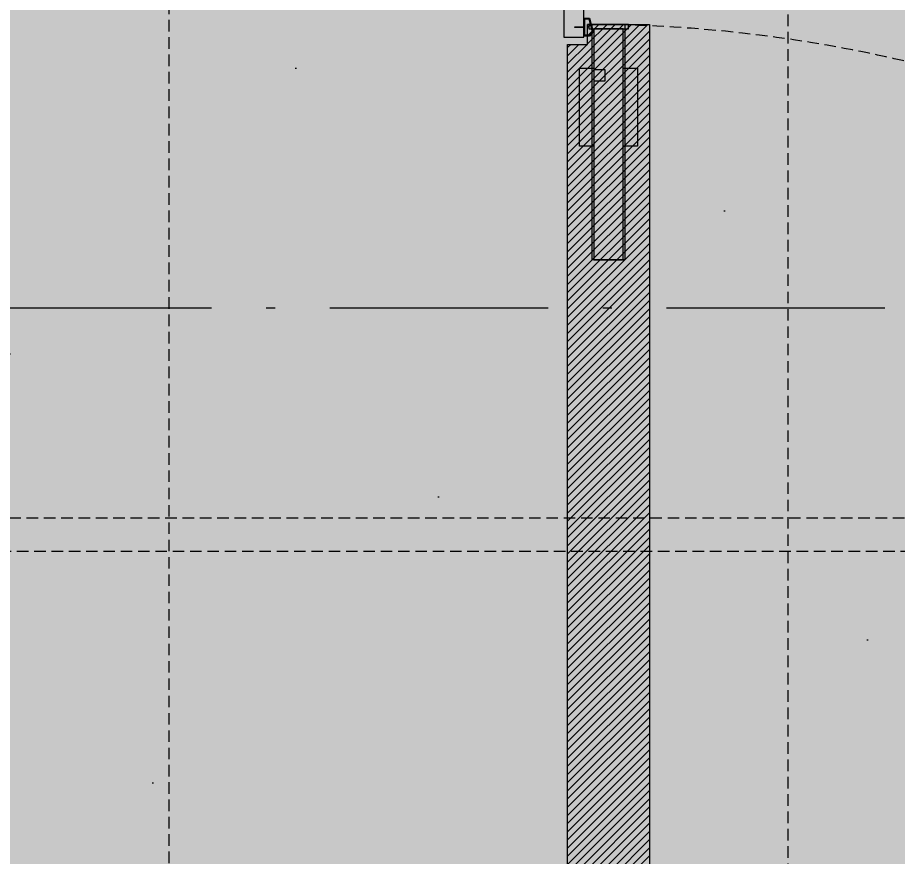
# Model space of a CAD drawing. Header units: millimetres. Extents: x -853320 to 19484, y -510814 to 9708.
# Drawn here: x 6153 to 6636.7, y 4687.4 to 5148.6 of the extents above; entities that cross this region are included whole.
import ezdxf
from ezdxf import colors
from ezdxf.entities.mleader import LeaderData, LeaderLine
from ezdxf.math import Vec2, Vec3

# ---------------------------------------------------------------- set-up
doc = ezdxf.new("R2010")
doc.units = ezdxf.units.MM
doc.linetypes.add('DASHDOT', pattern=[18.5, 12, -3, 0.5, -3])
doc.linetypes.add('NASCOSTA', pattern=[9.525, 6.35, -3.175])
doc.layers.add('DS_ST_quote 1_50', color=7, linetype='Continuous')
for name, color, linetype, lineweight in [('F_ARREDI', 7, 'Continuous', 5), ('F_ELETTRODOMESTICI', 40, 'Continuous', 5), ('F_FERRAMENTA', 253, 'Continuous', 5), ('F_MASSELLO verniciato BVN', 41, 'Continuous', 5), ('F_MASSELLO_abete', 30, 'Continuous', 5), ('F_MULTI laminato_soffitto_veletta', 6, 'Continuous', 5), ('F_PARETI-PAVIMENTI e SOFFITTI_cassone', 3, 'Continuous', 5), ('F_Proiezioni', 253, 'NASCOSTA', 9), ('F_Retini', 252, 'Continuous', 5), ('F_Sezioni', 5, 'Continuous', 9), ('F_SOFFITTI', 7, 'Continuous', 5), ('F_Tamburato Laminato Nero Opaco', 7, 'Continuous', 5)]:
    doc.layers.add(name, color=color, linetype=linetype, lineweight=lineweight)
doc.styles.add('ARIAL', font='arial.ttf')
doc.styles.add('DANZI-DIDASCALIE', font='Yu Gothic UI Light.ttf', dxfattribs={"height": 30})
doc.dimstyles.new('ISO-100', dxfattribs={"dimtxt": 100, "dimasz": 5, "dimexe": 0.25, "dimexo": 6, "dimgap": 6, "dimtad": 1, "dimtxsty": 'ARIAL', "dimblk": 'ARCHTICK', "dimcen": 2.5, "dimdle": 15, "dimse1": 1, "dimse2": 1, "dimclrd": 256, "dimclre": 256, "dimclrt": 256, "dimadec": 0, "dimazin": 0, "dimtfac": 1, "dimtmove": 0, "dimatfit": 3, "dimldrblk": 'ARCHTICK', "dimfxl": 1, "dimlwd": -1, "dimlwe": -1, "dimarcsym": 0})

# ---------------------------------------------------------------- blocks, each defined once
blk = doc.blocks.new('CONTROSOFITTO_camera-living_lato corto_2415x900_pianta_vista da sopra')
at = {"layer": 'F_MULTI laminato_soffitto_veletta', "transparency": 33554585}
h = blk.add_hatch(color=8, dxfattribs=at)
h.dxf.hatch_style = 1
h.paths.add_polyline_path([(11894.76, -1831.72), (11894.76, -4249.72), (10994.76, -4249.72), (10994.76, -1831.72)])
at = {"layer": 'F_MASSELLO_abete', "color": 1, "linetype": 'NASCOSTA'}
blk.add_lwpolyline([(11100.76, -3692.22), (11100.76, -3710.22), (11788.76, -3710.22), (11788.76, -3692.22)], close=True, dxfattribs=at)
blk = doc.blocks.new('CONTROSOFITTO_rev.01_pianta_vista da sopra')
at = {"color": 1}
blk.add_blockref('CONTROSOFITTO_camera-living_lato corto_2415x900_pianta_vista da sopra', (8851.87, -33106), dxfattribs=at)
blk = doc.blocks.new('_Dot')
at = {"color": 0, "linetype": 'ByBlock', "lineweight": -2}
blk.add_line((-0.5, 0), (-1, 0), dxfattribs=at)
at = {"color": 0, "linetype": 'ByBlock', "const_width": 0.5}
blk.add_lwpolyline([(-0.25, 0, 1), (0.25, 0, 1)], format="xyb", close=True, dxfattribs=at)
blk = doc.blocks.new('Pavim. idr. 1')
at = {"lineweight": 13}
h = blk.add_hatch(dxfattribs=at)
h.set_pattern_fill('DOTS', color=1, scale=140, angle=45)
h.set_pattern_definition([(45, (-29878.93, 459742.27), (-78.57724, 235.73172), [0, -222.25])])
h.paths.add_polyline_path([(423470.77, 430283.09), (410205.77, 430283.09), (410205.77, 427993.09), (423470.77, 427993.09)])
blk = doc.blocks.new('F_PAVIMENTO CASSONE_pianta')
at = {"color": 2, "lineweight": 5}
blk.add_blockref('Pavim. idr. 1', (185525.7, 19630.33), dxfattribs=at)
blk.add_blockref('Pavim. idr. 1', (185525.7, 19630.33), dxfattribs=at)
blk = doc.blocks.new('F_PARETE DIVISORIA_living-camera master_pianta')
at = {"layer": 'F_MASSELLO verniciato BVN', "true_color": 0x636466}
h = blk.add_hatch(color=251, dxfattribs=at)
h.dxf.hatch_style = 1
h.paths.add_polyline_path([(717133.42, 528395.3), (717122.42, 528395.3), (717122.42, 528373.3), (717133.42, 528373.3)])
at = {"layer": 'F_Retini'}
h = blk.add_hatch(color=256, dxfattribs=at)
h.dxf.hatch_style = 1
h.paths.add_polyline_path([(717117.42, 528392.3), (717119.42, 528394.8), (717122.42, 528394.8), (717122.42, 528390.05), (717127.42, 528390.05), (717127.42, 528389.55), (717122.42, 528389.55), (717122.42, 528384.8), (717119.42, 528384.8)])
h.paths.add_polyline_path([(717119.8, 528385.3), (717121.92, 528385.3), (717121.92, 528389.8), (717121.92, 528394.3), (717119.66, 528394.3), (717117.97, 528392.19)], flags=16)
at = {"layer": 'F_Tamburato Laminato Nero Opaco', "true_color": 0x636466}
h = blk.add_hatch(dxfattribs=at)
h.set_pattern_fill('ANSI31', color=251)
h.set_pattern_definition([(45, (1999.0306, 215.149), (-2.24506403, 2.24506403), [])])
edge = h.paths.add_edge_path()
edge.add_line((717086.42, 529152.3), (717120.42, 529152.3))
edge.add_line((717120.42, 529152.3), (717120.42, 529141.3))
edge.add_line((717120.42, 529141.3), (717131.42, 529141.3))
edge.add_line((717131.42, 529141.3), (717131.42, 528399.3))
edge.add_line((717131.42, 528399.3), (717120.42, 528399.3))
edge.add_line((717120.42, 528399.3), (717120.42, 528388.3))
edge.add_line((717120.42, 528388.3), (717086.42, 528388.3))
edge.add_line((717086.42, 528388.3), (717086.42, 529152.3))
edge.add_line((717086.42, 529152.3), (717120.42, 529152.3))
at = {"layer": 'F_FERRAMENTA'}
for points in [[(717116.92, 528390.8), (717116.92, 528517.8), (717100.92, 528517.8), (717100.92, 528390.8)], [(717116.92, 528390.8), (717116.92, 528517.8), (717100.92, 528517.8), (717100.92, 528390.8)], [(717092.92, 528412.3), (717092.92, 528455.3), (717100.92, 528455.3), (717100.92, 528412.3)], [(717092.92, 528412.3), (717092.92, 528455.3), (717100.92, 528455.3), (717100.92, 528412.3)], [(717116.92, 528412.3), (717116.92, 528455.3), (717124.92, 528455.3), (717124.92, 528412.3)], [(717116.92, 528412.3), (717116.92, 528455.3), (717124.92, 528455.3), (717124.92, 528412.3)], [(717116.92, 528413.2), (717116.92, 528419.4), (717110.72, 528419.4), (717110.72, 528413.2)], [(717119.82, 528388.3), (717119.82, 528390.8), (717098.02, 528390.8), (717098.02, 528388.3)], [(717119.82, 528388.3), (717119.82, 528390.8), (717098.02, 528390.8), (717098.02, 528388.3)]]:
    blk.add_lwpolyline(points, close=True, dxfattribs=at)
at = {"layer": 'F_FERRAMENTA', "color": 7}
for points in [[(717127.42, 528389.55), (717122.42, 528389.55), (717122.42, 528384.8), (717119.42, 528384.8), (717117.42, 528392.3), (717119.42, 528394.8), (717122.42, 528394.8), (717122.42, 528390.05), (717127.42, 528390.05)], [(717119.8, 528385.3), (717117.97, 528392.19), (717119.66, 528394.3), (717121.92, 528394.3), (717121.92, 528389.8), (717121.92, 528385.3)]]:
    blk.add_lwpolyline(points, close=True, dxfattribs=at)
at = {"layer": 'F_MASSELLO verniciato BVN'}
blk.add_lwpolyline([(717133.42, 528395.3), (717122.42, 528395.3), (717122.42, 528373.3), (717133.42, 528373.3)], close=True, dxfattribs=at)
at = {"layer": 'F_Proiezioni'}
blk.add_lwpolyline([(717010.44, 529192.3), (717350.44, 529192.3), (717350.44, 526830.3), (717010.44, 526830.3)], close=True, dxfattribs=at)
blk.add_arc((717120.42, 529152.3), 763.97, 179.70001, 270, dxfattribs=at)
at = {"layer": 'F_Tamburato Laminato Nero Opaco', "color": 1}
blk.add_lwpolyline([(717086.42, 529152.3), (717120.42, 529152.3), (717120.42, 529141.3), (717131.42, 529141.3), (717131.42, 528399.3), (717120.42, 528399.3), (717120.42, 528388.3), (717086.42, 528388.3), (717086.42, 529152.3), (717120.42, 529152.3)], dxfattribs=at)
blk.add_lwpolyline([(717099.92, 528388.3), (717099.92, 528517.8), (717117.92, 528517.8), (717117.92, 528388.3)], close=True, dxfattribs=at)
blk = doc.blocks.new('_ArchTick')
at = {"color": 0, "linetype": 'ByBlock', "const_width": 0.15}
blk.add_lwpolyline([(-0.5, -0.5), (0.5, 0.5)], dxfattribs=at)
blk = doc.blocks.new('*D146')
at = {"layer": 'Defpoints', "color": 0, "transparency": 16777216}
for p in [(5588.56, 7348.81), (19268.52, 2810.66), (19483.82, 2810.66)]:
    blk.add_point(p, dxfattribs=at)
at = {"layer": 'DS_ST_quote 1_50', "transparency": 16777216}
blk.add_line((19268.52, 7363.81), (19268.52, 2795.66), dxfattribs=at)
at = {"layer": 'DS_ST_quote 1_50', "transparency": 16777216, "xscale": 5, "yscale": 5, "zscale": 5}
for p, rotation in [((19268.52, 7348.81), 90), ((19268.52, 2810.66), 270)]:
    blk.add_blockref('_ArchTick', p, dxfattribs=dict(at, rotation=rotation))
at = {"layer": 'DS_ST_quote 1_50', "transparency": 16777216, "insert": (19202.43, 5079.74), "char_height": 100, "attachment_point": 5, "rotation": 90, "style": 'ARIAL'}
blk.add_mtext('4538,15', dxfattribs=at)
blk = doc.blocks.new('BAGNO-LAVANDERIA_pianta_sol.B')
at = {"layer": 'F_ELETTRODOMESTICI', "color": 5, "ltscale": 5}
ml = blk.add_multileader_mtext('Standard', dxfattribs=at)
ml.set_content('{\\fYu Gothic UI Light|b0|i0|c128|p34;BASAMENTO c/cassetto} ditta MIELE art.WTS 610', color=5, style='DANZI-DIDASCALIE')
ml.set_leader_properties(color=256, linetype='ByLayer', lineweight=-1)
ml.set_arrow_properties(name='DOT')
ml.build(insert=Vec2(0, 0))
ml.multileader.update_dxf_attribs({"arrow_head_size": 5, "scale": 5})
ctx = ml.context
ctx.base_point, ctx.scale, ctx.char_height, ctx.arrow_head_size, ctx.landing_gap_size, ctx.plane_origin, ctx.plane_x_axis, ctx.plane_y_axis = Vec3(865728.96, 518190.64), 5, 25, 5, 10, Vec3(865691.99, 518253.27), Vec3(0, -1), Vec3(1, 0)
notes = []
notes.append((ctx, [(0, (0, 0, 0), (0, 0), (1, 0), 1, [])]))
ctx.mtext.insert, ctx.mtext.text_direction, ctx.mtext.rotation, ctx.mtext.width, ctx.mtext.flow_direction = Vec3(865741.68, 518180.64), Vec3(0, -1), 4.712389, 471.5743, 5
ml = blk.add_multileader_mtext('Standard', dxfattribs=at)
ml.set_content('{\\fYu Gothic UI Light|b0|i0|c128|p34;LAVASCIUGA} ditta MIELE art.WTD165 WPM 8/5kg', color=5, style='DANZI-DIDASCALIE')
ml.set_leader_properties(color=256, linetype='ByLayer', lineweight=-1)
ml.set_arrow_properties(name='DOT')
ml.build(insert=Vec2(0, 0))
ml.multileader.update_dxf_attribs({"arrow_head_size": 5, "scale": 5})
ctx = ml.context
ctx.base_point, ctx.scale, ctx.char_height, ctx.arrow_head_size, ctx.landing_gap_size, ctx.plane_origin, ctx.plane_x_axis, ctx.plane_y_axis = Vec3(865852.82, 518185.28), 5, 25, 5, 10, Vec3(865819.83, 518247.92), Vec3(0, -1), Vec3(1, 0)
notes.append((ctx, [(0, (0, 0, 0), (0, 0), (1, 0), 1, [])]))
ctx.mtext.insert, ctx.mtext.text_direction, ctx.mtext.rotation, ctx.mtext.width, ctx.mtext.flow_direction = Vec3(865869.52, 518175.28), Vec3(0, -1), 4.712389, 377.0167, 5
for ctx, leaders in notes:
    for number, flags, end, landing, length, lines in leaders:
        leader = LeaderData()
        leader.index, (leader.has_last_leader_line, leader.has_dogleg_vector, leader.attachment_direction) = number, flags
        leader.last_leader_point, leader.dogleg_vector, leader.dogleg_length = Vec3(end), Vec3(landing), length
        for number, points, colour, breaks in lines:
            line = LeaderLine()
            line.index, line.vertices, line.color, line.breaks = number, Vec3.list(points), colors.encode_raw_color(colour), breaks
            leader.lines.append(line)
        ctx.leaders.append(leader)

msp = doc.modelspace()

# ---------------------------------------------------------------- linework, layer by layer
at = {"layer": 'F_Sezioni', "color": 3, "linetype": 'DASHDOT', "lineweight": 15, "ltscale": 10}
msp.add_lwpolyline([(1972.521, 4862.905), (1884.722, 4750.358), (1884.722, 4989.006), (16976.055, 4989.006)], dxfattribs=at)

# ---------------------------------------------------------------- block references
at = {"layer": 'F_ARREDI', "color": 2, "lineweight": 5}
msp.add_blockref('BAGNO-LAVANDERIA_pianta_sol.B', (-853319.899, -510814.178), dxfattribs=at)
at = {"layer": 'F_ARREDI', "color": 2, "lineweight": 5, "rotation": 180}
msp.add_blockref('F_PARETE DIVISORIA_living-camera master_pianta', (723586.797, 533533.117), dxfattribs=at)
at = {"layer": 'F_PARETI-PAVIMENTI e SOFFITTI_cassone', "color": 2, "lineweight": 5, "rotation": 180}
msp.add_blockref('F_PAVIMENTO CASSONE_pianta', (611942.834, 454293.23), dxfattribs=at)
at = {"layer": 'F_SOFFITTI'}
msp.add_blockref('CONTROSOFITTO_rev.01_pianta_vista da sopra', (-13895.269, 41671.543), dxfattribs=at)

# ---------------------------------------------------------------- dimensions: what is measured, and where the dimension line sits
at = {"layer": 'DS_ST_quote 1_50', "color": 4}
dim = msp.add_linear_dim(base=(19268.5243, 2810.6601), p1=(5588.556, 7348.8148), p2=(19483.824, 2810.6601), angle=90, dimstyle='ISO-100', dxfattribs=at)
dim.commit()
dim.dimension.update_dxf_attribs({"geometry": '*D146', "text_midpoint": (19202.4288, 5079.7375)})

doc.saveas('drawing.dxf')
